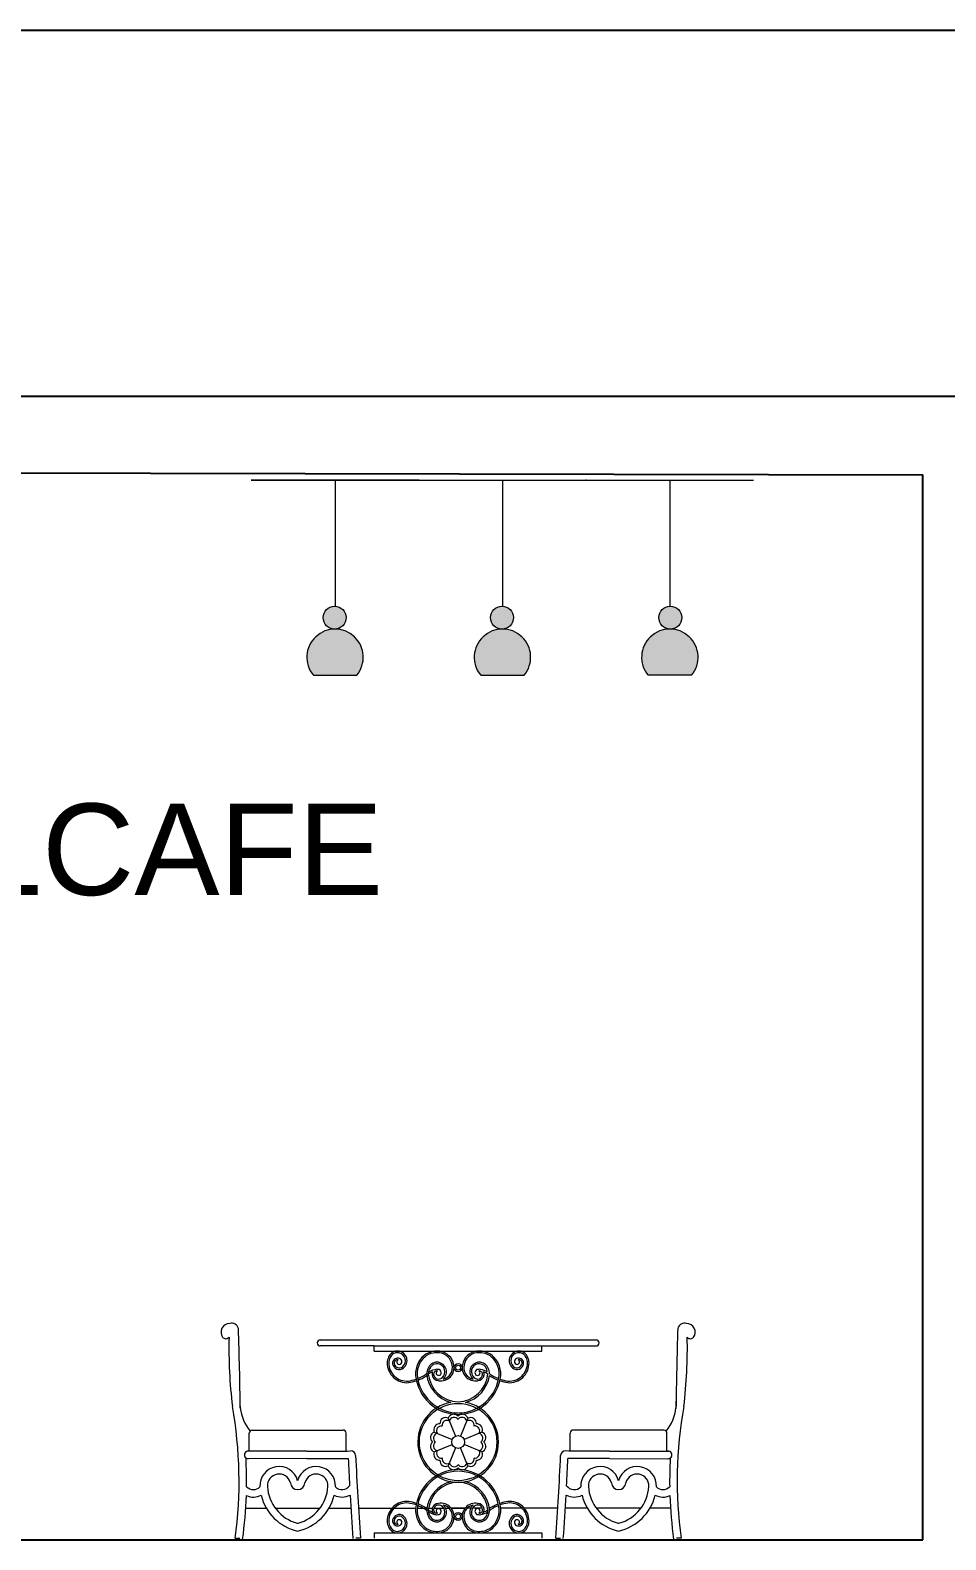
# Model space of a CAD drawing. Header units: millimetres. Extents: x 587797 to 2274247, y 1711 to 439204.
# Drawn here: x 1029785 to 1032785, y 287267 to 292217 of the extents above; entities that cross this region are included whole.
import ezdxf

# ---------------------------------------------------------------- set-up
doc = ezdxf.new("R2010")
doc.units = ezdxf.units.MM
doc.layers.add('finiture', color=7, linetype='Continuous', lineweight=20)
doc.styles.get("Standard").update_dxf_attribs({"font": 'arial.ttf'})

msp = doc.modelspace()

# ---------------------------------------------------------------- hatches: boundary and pattern name
at = {"layer": 'finiture', "linetype": 'ByBlock'}
h = msp.add_hatch(color=41, dxfattribs=at)
h.dxf.hatch_style = 1
h.set_gradient(color1=(241, 214, 126), color2=(242, 217, 136), rotation=90, one_color=1, tint=0.74, name='INVCURVED')
h.paths.add_polyline_path([(1030744.479, 290290.857, -1), (1030819.466, 290290.857, -0.40280104), (1030783.439, 290253.392, -0.63558093), (1030854.547, 290101.741), (1030712.331, 290101.741, -0.62768866), (1030781.352, 290253.369, -0.4093729)])
at = {"layer": 'finiture'}
h = msp.add_hatch(color=8, dxfattribs=at)
h.dxf.hatch_style = 1
h.set_gradient(color1=(126, 114, 99), color2=(86, 77, 67), rotation=135, one_color=1, tint=0.3, name='HEMISPHERICAL')
h.paths.add_polyline_path([(1030783.439, 290253.392, 0.40280104), (1030819.466, 290290.857, 1), (1030744.479, 290290.857, 0.4093729), (1030781.352, 290253.369, -0.00564158)])
at = {"layer": 'finiture', "linetype": 'ByBlock'}
h = msp.add_hatch(color=201, dxfattribs=at)
h.dxf.hatch_style = 1
h.set_gradient(color1=(214, 126, 241), color2=(217, 136, 242), rotation=90, one_color=1, tint=0.74, name='INVCURVED')
h.paths.add_polyline_path([(1031293.011, 290290.857, -1), (1031367.998, 290290.857, -0.40280104), (1031331.971, 290253.392, -0.63558093), (1031403.079, 290101.741), (1031260.863, 290101.741, -0.62768866), (1031329.884, 290253.369, -0.4093729)])
at = {"layer": 'finiture'}
h = msp.add_hatch(color=8, dxfattribs=at)
h.dxf.hatch_style = 1
h.set_gradient(color1=(126, 114, 99), color2=(86, 77, 67), rotation=135, one_color=1, tint=0.3, name='HEMISPHERICAL')
h.paths.add_polyline_path([(1031331.971, 290253.392, 0.40280104), (1031367.998, 290290.857, 1), (1031293.011, 290290.857, 0.4093729), (1031329.884, 290253.369, -0.00564158)])
h = msp.add_hatch(color=8, dxfattribs=at)
h.dxf.hatch_style = 1
h.set_gradient(color1=(126, 114, 99), color2=(86, 77, 67), rotation=135, one_color=1, tint=0.3, name='HEMISPHERICAL')
h.paths.add_polyline_path([(1031880.502, 290253.392, -0.00564158), (1031882.589, 290253.369, 0.4093729), (1031919.462, 290290.857, 1), (1031844.475, 290290.857, 0.40280104)])
at = {"layer": 'finiture', "linetype": 'ByBlock'}
h = msp.add_hatch(color=242, dxfattribs=at)
h.dxf.hatch_style = 1
h.set_gradient(color1=(219, 36, 66), color2=(236, 141, 157), rotation=90, one_color=1, tint=0.74, name='INVCURVED')
h.paths.add_polyline_path([(1031951.61, 290101.741, 0.63558093), (1031880.502, 290253.392, -0.01392007), (1031878.415, 290253.369, 0.62768866), (1031809.394, 290101.741)])

# ---------------------------------------------------------------- linework, layer by layer
for p, q in [((971709.651, 292216.983, 442.155), (1042859.651, 292216.983, 442.155)), ((971709.651, 291016.983, 442.155), (1042859.651, 291016.983, 442.155)), ((1026859.651, 290771.276, 442.155), (1032709.651, 290758.875, 442.155)), ((1032709.651, 287266.983, 442.155), (1032709.651, 290758.875, 442.155)), ((1026859.651, 287266.983, 442.155), (1032709.651, 287266.983, 442.155)), ((1026859.651, 287266.983, 442.155), (1032709.651, 287266.983, 442.155))]:
    msp.add_line(p, q)
at = {"layer": 'finiture'}
for p, q in [((1030509.174, 290741.694, 442.155), (1032154.768, 290741.694, 442.155)), ((1031057.705, 290741.694, 442.155), (1030509.174, 290741.694, 442.155)), ((1030783.439, 290741.694, 442.155), (1030783.439, 290328.322, 442.155)), ((1031331.971, 290741.694, 442.155), (1031331.971, 290328.322, 442.155)), ((1031880.502, 290741.694, 442.155), (1031880.502, 290328.322, 442.155)), ((1030712.331, 290101.741, 442.155), (1030854.547, 290101.741, 442.155)), ((1031260.863, 290101.741, 442.155), (1031403.079, 290101.741, 442.155)), ((1031951.61, 290101.741, 442.155), (1031809.394, 290101.741, 442.155)), ((1030912.127, 287885.835, 442.155), (1030912.127, 287902.632, 442.155)), ((1030912.127, 287902.632, 442.155), (1031461.407, 287902.632, 442.155)), ((1031461.407, 287885.835, 442.155), (1031461.407, 287902.632, 442.155)), ((1030912.127, 287885.835, 442.155), (1031461.407, 287885.835, 442.155)), ((1031154.46, 287665.597, 442.155), (1031178.69, 287607.1, 442.155)), ((1031219.074, 287665.597, 442.155), (1031194.844, 287607.1, 442.155)), ((1030502.555, 287557.466, 442.155), (1030502.466, 287616.528, 442.155)), ((1030512.295, 287626.386, 442.155), (1030809.613, 287626.922, 442.155)), ((1030690.485, 287626.654, 442.155), (1030725.325, 287626.795, 442.155)), ((1030819.56, 287558.031, 442.155), (1030819.471, 287617.093, 442.155)), ((1031108.771, 287619.908, 442.155), (1031167.268, 287595.677, 442.155)), ((1031264.763, 287619.908, 442.155), (1031206.266, 287595.677, 442.155)), ((1031553.974, 287558.031, 442.155), (1031554.062, 287617.093, 442.155)), ((1031861.239, 287626.386, 442.155), (1031563.921, 287626.922, 442.155)), ((1031683.048, 287626.654, 442.155), (1031648.208, 287626.795, 442.155)), ((1031870.979, 287557.466, 442.155), (1031871.067, 287616.528, 442.155)), ((1030690.589, 287557.748, 442.155), (1030497.812, 287557.458, 442.155)), ((1030690.589, 287557.748, 442.155), (1030824.304, 287558.038, 442.155)), ((1030824.304, 287558.038, 442.155), (1030834.594, 287558.482, 442.155)), ((1031108.771, 287555.294, 442.155), (1031167.268, 287579.524, 442.155)), ((1031178.69, 287568.102, 442.155), (1031154.46, 287509.605, 442.155)), ((1031219.074, 287509.605, 442.155), (1031194.844, 287568.102, 442.155)), ((1031264.763, 287555.294, 442.155), (1031206.266, 287579.524, 442.155)), ((1031549.23, 287558.038, 442.155), (1031538.94, 287558.482, 442.155)), ((1031682.945, 287557.748, 442.155), (1031549.23, 287558.038, 442.155)), ((1031682.945, 287557.748, 442.155), (1031875.722, 287557.458, 442.155)), ((1030690.626, 287533.139, 442.155), (1030491.712, 287532.84, 442.155)), ((1030690.626, 287533.139, 442.155), (1030826.825, 287533.436, 442.155)), ((1031682.908, 287533.139, 442.155), (1031546.709, 287533.436, 442.155)), ((1031682.908, 287533.139, 442.155), (1031881.822, 287532.84, 442.155)), ((1030490.897, 287371.07, 442.155), (1030558.081, 287371.07, 442.155)), ((1030587.402, 287371.07, 442.155), (1030734.507, 287371.07, 442.155)), ((1030763.828, 287371.07, 442.155), (1030835.484, 287371.07, 442.155)), ((1030860.139, 287371.07, 442.155), (1030970.389, 287371.07, 442.155)), ((1030977.599, 287371.07, 442.155), (1031047.517, 287371.07, 442.155)), ((1031052.785, 287371.07, 442.155), (1031084.467, 287371.07, 442.155)), ((1031089.765, 287371.07, 442.155), (1031102.258, 287371.07, 442.155)), ((1031107.844, 287371.07, 442.155), (1031139.416, 287371.07, 442.155)), ((1031145.398, 287371.07, 442.155), (1031156.598, 287371.07, 442.155)), ((1031163.695, 287371.07, 442.155), (1031209.838, 287371.07, 442.155)), ((1031209.838, 287371.07, 442.155), (1031163.695, 287371.07, 442.155)), ((1031228.135, 287371.07, 442.155), (1031216.935, 287371.07, 442.155)), ((1031265.69, 287371.07, 442.155), (1031234.118, 287371.07, 442.155)), ((1031395.935, 287371.07, 442.155), (1031326.017, 287371.07, 442.155)), ((1031513.395, 287371.07, 442.155), (1031403.145, 287371.07, 442.155)), ((1031609.706, 287371.07, 442.155), (1031538.05, 287371.07, 442.155)), ((1031786.132, 287371.07, 442.155), (1031639.027, 287371.07, 442.155)), ((1031882.637, 287371.07, 442.155), (1031815.453, 287371.07, 442.155)), ((1030456.332, 287271.928, 442.155), (1030471.11, 287271.95, 442.155)), ((1030866.641, 287272.633, 442.155), (1030851.863, 287272.611, 442.155)), ((1030912.127, 287289.366, 442.155), (1030912.127, 287272.57, 442.155)), ((1030912.127, 287289.366, 442.155), (1031461.407, 287289.366, 442.155)), ((1031461.407, 287289.366, 442.155), (1031461.407, 287272.57, 442.155)), ((1031506.893, 287272.633, 442.155), (1031521.671, 287272.611, 442.155)), ((1031917.202, 287271.928, 442.155), (1031902.424, 287271.95, 442.155))]:
    msp.add_line(p, q, dxfattribs=at)
at = {"layer": 'finiture', "linetype": 'Continuous'}
for p, q in [((1030734.94, 287922.319, 442.155), (1031638.594, 287922.319, 442.155)), ((1030912.127, 287902.632, 442.155), (1030734.94, 287902.632, 442.155)), ((1031461.407, 287902.632, 442.155), (1031638.594, 287902.632, 442.155))]:
    msp.add_line(p, q, dxfattribs=at)
at = {"layer": 'finiture'}
for centre, radius in [((1030781.973, 290290.857, 442.155), 37.493), ((1031330.504, 290290.857, 442.155), 37.493), ((1031881.969, 290290.857, 442.155), 37.493), ((1031186.767, 287831.55, 442.155), 13.301), ((1031186.767, 287831.55, 442.155), 8.068), ((1031186.767, 287587.601, 442.155), 126.878), ((1031186.767, 287587.601, 442.155), 21.106), ((1031186.767, 287343.651, 442.155), 13.301), ((1031186.767, 287343.651, 442.155), 8.068)]:
    msp.add_circle(centre, radius, dxfattribs=at)
for centre, radius, start, end in [((1030783.439, 290160.896, 442.155), 92.496, 320.242954, 219.757046), ((1031331.971, 290160.896, 442.155), 92.496, 320.242954, 219.757046), ((1031880.502, 290160.896, 442.155), 92.496, 320.242954, 219.757046), ((1030438.339, 287948.003, 442.155), 28.565, 90, 215.652617), ((1030443.947, 287952.944, 442.155), 24.28, 16.929295, 103.352293), ((1011685.403, 287401.47, 442.155), 18790.075, 0.9021102, 1.7050031), ((1050688.131, 287401.47, 442.155), 18790.075, 178.2949969, 179.0978898), ((1031929.587, 287952.944, 442.155), 24.28, 76.647707, 163.070705), ((1031935.194, 287948.003, 442.155), 28.565, 324.347383, 90), ((1030425.759, 287940.206, 442.155), 13.835, 219.786866, 317.823178), ((1032061.701, 287897.007, 442.155), 1626.043, 178.805022, 186.797291), ((1030311.832, 287897.007, 442.155), 1626.043, 353.202709, 1.194978), ((1031947.775, 287940.206, 442.155), 13.835, 222.176822, 320.213134), ((1031018.759, 287846.499, 442.155), 64.302, 179.472052, 274.736745), ((1030998.397, 287847.092, 442.155), 43.937, 153.538622, 180), ((1030988.019, 287854.619, 442.155), 31.364, 101.151267, 157.404265), ((1031018.759, 287846.499, 442.155), 59.069, 179.472052, 274.736745), ((1030998.397, 287847.092, 442.155), 38.705, 153.538622, 180.230181), ((1030988.019, 287854.619, 442.155), 26.132, 103.422277, 157.404265), ((1030988.015, 287846.619, 442.155), 15.99, 79.532739, 188.280594), ((1030994.013, 287847.492, 442.155), 22.052, 188.280594, 310.065957), ((1030988.015, 287846.619, 442.155), 10.758, 79.532739, 188.280594), ((1030994.013, 287847.492, 442.155), 16.819, 188.280594, 310.065957), ((1030988.299, 287846.032, 442.155), 39.825, 83.160325, 100.569956), ((1030988.299, 287846.032, 442.155), 34.592, 83.160325, 100.569956), ((1030993.663, 287850.222, 442.155), 7.894, 117.905286, 266.319642), ((1030990.839, 287850.696, 442.155), 11.648, 7.435488, 89.601673), ((1030988.019, 287854.619, 442.155), 31.364, 310.065957, 81.936811), ((1030988.019, 287854.619, 442.155), 26.132, 310.065957, 80.308004), ((1030993.718, 287851.071, 442.155), 8.744, 266.319642, 7.435488), ((1031126.369, 287810.923, 442.155), 79.223, 153.42599, 183.260301), ((1031126.429, 287810.901, 442.155), 74.054, 153.423856, 183.07595), ((1031117.263, 287817.991, 442.155), 67.992, 101.151267, 157.404265), ((1031117.195, 287818.042, 442.155), 62.677, 101.705971, 157.423148), ((1031117.263, 287817.991, 442.155), 31.364, 101.151267, 157.404265), ((1031117.263, 287817.991, 442.155), 26.132, 103.422277, 157.404265), ((1031117.542, 287809.404, 442.155), 76.453, 83.160325, 100.569956), ((1031117.542, 287809.404, 442.155), 71.22, 83.160325, 100.569956), ((1031117.542, 287809.404, 442.155), 39.825, 83.160325, 100.569956), ((1031117.542, 287809.404, 442.155), 34.592, 83.160325, 100.569956), ((1031117.263, 287817.991, 442.155), 31.364, 310.065957, 81.936811), ((1031117.263, 287817.991, 442.155), 26.132, 310.065957, 80.308004), ((1031119.747, 287832.408, 442.155), 48.12, 9.444628, 82.504445), ((1031119.747, 287832.408, 442.155), 53.353, 9.444628, 82.504445), ((1031253.787, 287832.408, 442.155), 53.353, 97.495555, 170.555372), ((1031253.787, 287832.408, 442.155), 48.12, 97.495555, 170.555372), ((1031256.271, 287817.991, 442.155), 31.364, 98.063189, 229.934043), ((1031256.271, 287817.991, 442.155), 26.132, 99.691996, 229.934043), ((1031255.991, 287809.404, 442.155), 76.453, 79.430044, 96.839675), ((1031255.991, 287809.404, 442.155), 71.22, 79.430044, 96.839675), ((1031255.991, 287809.404, 442.155), 39.825, 79.430044, 96.839675), ((1031255.991, 287809.404, 442.155), 34.592, 79.430044, 96.839675), ((1031256.271, 287817.991, 442.155), 31.364, 22.595735, 78.848733), ((1031256.271, 287817.991, 442.155), 26.132, 358.973302, 76.577723), ((1031256.339, 287818.042, 442.155), 62.677, 22.576852, 78.294029), ((1031256.271, 287817.991, 442.155), 67.992, 22.595735, 78.848733), ((1031247.104, 287810.901, 442.155), 74.054, 356.92405, 26.576144), ((1031247.165, 287810.923, 442.155), 79.223, 356.739699, 26.57401), ((1031354.775, 287846.499, 442.155), 64.302, 265.263255, 0.527948), ((1031354.775, 287846.499, 442.155), 59.069, 265.263255, 0.527948), ((1031385.514, 287854.619, 442.155), 31.364, 98.063189, 229.934043), ((1031385.514, 287854.619, 442.155), 26.132, 99.691996, 229.934043), ((1031379.521, 287847.492, 442.155), 22.052, 229.934043, 351.719406), ((1031379.521, 287847.492, 442.155), 16.819, 229.934043, 351.719406), ((1031379.816, 287851.071, 442.155), 8.744, 172.564512, 273.680358), ((1031382.695, 287850.696, 442.155), 11.648, 90.398327, 172.564512), ((1031379.87, 287850.222, 442.155), 7.894, 273.680358, 62.094714), ((1031385.235, 287846.032, 442.155), 39.825, 79.430044, 96.839675), ((1031385.235, 287846.032, 442.155), 34.592, 79.430044, 96.839675), ((1031385.519, 287846.619, 442.155), 15.99, 351.719406, 100.467261), ((1031385.519, 287846.619, 442.155), 10.758, 351.719406, 100.467261), ((1031385.514, 287854.619, 442.155), 31.364, 22.595735, 78.848733), ((1031385.514, 287854.619, 442.155), 26.132, 22.595735, 76.577723), ((1031375.137, 287847.092, 442.155), 38.705, 359.769819, 26.461378), ((1031375.137, 287847.092, 442.155), 43.937, 0, 26.461378), ((1031002.79, 287926.882, 442.155), 140.802, 278.514397, 289.186596), ((1031189.219, 287820.32, 442.155), 142.624, 185.593843, 269.014903), ((1031189.219, 287820.32, 442.155), 137.391, 185.593843, 268.67444), ((1031002.79, 287926.882, 442.155), 140.802, 291.34735, 303.029989), ((1031000.586, 287935.127, 442.155), 154.505, 290.656816, 301.640496), ((1031078.824, 287809.932, 442.155), 1.308, 303.029989, 313.238733), ((1031123.36, 287762.571, 442.155), 63.704, 128.448527, 133.238733), ((1031080.951, 287804.702, 442.155), 1.308, 301.640496, 315.188263), ((1031080.951, 287804.702, 442.155), 1.308, 301.640496, 315.188263), ((1031123.36, 287762.571, 442.155), 58.471, 132.051221, 135.188263), ((1031127.64, 287810.464, 442.155), 43.937, 153.538622, 180), ((1031189.219, 287820.32, 442.155), 105.996, 185.593843, 255.757483), ((1031127.64, 287810.464, 442.155), 38.705, 153.538622, 180.230181), ((1031189.219, 287820.32, 442.155), 100.763, 185.593843, 268.605591), ((1031123.36, 287762.571, 442.155), 58.471, 110.275917, 125.992295), ((1031123.36, 287762.571, 442.155), 63.704, 95.496804, 122.210025), ((1031117.258, 287809.992, 442.155), 15.99, 152.322396, 188.280594), ((1031123.257, 287810.865, 442.155), 22.052, 188.280594, 268.486258), ((1031117.258, 287809.992, 442.155), 10.758, 79.532739, 188.280594), ((1031123.257, 287810.865, 442.155), 16.819, 188.280594, 310.065957), ((1031123.36, 287762.571, 442.155), 58.471, 95.496804, 98.903199), ((1031122.907, 287813.594, 442.155), 7.894, 117.905286, 266.319642), ((1031117.258, 287809.992, 442.155), 15.99, 79.532739, 90), ((1031120.082, 287814.068, 442.155), 11.648, 7.435488, 89.601673), ((1031122.961, 287814.444, 442.155), 8.744, 266.319642, 7.435488), ((1031130.108, 287831.55, 442.155), 43.358, 260.375161, 13.273445), ((1031130.108, 287831.55, 442.155), 38.126, 281.459237, 13.273445), ((1031184.315, 287820.32, 442.155), 100.763, 271.394409, 354.053025), ((1031184.315, 287820.32, 442.155), 142.624, 270.985097, 354.406157), ((1031184.315, 287820.32, 442.155), 137.391, 271.32556, 354.406157), ((1031243.426, 287831.55, 442.155), 43.358, 166.726555, 279.624839), ((1031243.426, 287831.55, 442.155), 38.126, 166.726555, 258.540763), ((1031184.315, 287820.32, 442.155), 105.996, 284.242517, 351.834817), ((1031250.277, 287810.865, 442.155), 16.819, 229.934043, 351.719406), ((1031250.572, 287814.444, 442.155), 8.744, 172.564512, 273.680358), ((1031253.452, 287814.068, 442.155), 11.648, 90.398327, 172.564512), ((1031250.277, 287810.865, 442.155), 22.052, 271.513742, 351.719406), ((1031250.627, 287813.594, 442.155), 7.894, 273.680358, 62.094714), ((1031256.276, 287809.992, 442.155), 15.99, 75.334691, 100.467261), ((1031256.276, 287809.992, 442.155), 10.758, 351.719406, 100.467261), ((1031250.174, 287762.571, 442.155), 63.704, 59.611886, 80.831495), ((1031256.276, 287809.992, 442.155), 15.99, 351.719406, 27.677604), ((1031250.174, 287762.571, 442.155), 58.471, 54.007705, 69.724083), ((1031245.893, 287810.464, 442.155), 43.937, 1.563269, 26.461378), ((1031372.948, 287935.127, 442.155), 154.505, 237.193321, 249.343184), ((1031370.744, 287926.882, 442.155), 140.802, 234.915878, 248.65265), ((1031370.744, 287926.882, 442.155), 140.802, 250.813404, 261.485603), ((1031000.586, 287935.127, 442.155), 154.505, 278.741979, 288.701592), ((1031122.64, 287787.513, 442.155), 1.308, 80.375161, 88.486258), ((1031250.894, 287787.513, 442.155), 1.308, 91.513742, 99.624839), ((1031372.948, 287935.127, 442.155), 154.505, 251.298408, 261.258021), ((1029084.973, 287459.034, 442.155), 1384.065, 352.2306, 10.217737), ((998930.939, 287295.207, 442.155), 31544.538, 0.7341172, 0.8101212), ((1030619.04, 287716.757, 442.155), 147.183, 186.784896, 219.365883), ((1031186.767, 287587.601, 442.155), 132.111, 100.301769, 79.698231), ((1031754.494, 287716.757, 442.155), 147.183, 320.634117, 353.215104), ((1063442.595, 287295.207, 442.155), 31544.538, 179.1898788, 179.2658828), ((1033288.561, 287459.034, 442.155), 1384.065, 169.782263, 187.7694), ((1031125.746, 287628.373, 442.155), 18.969, 85.994413, 206.505587), ((1031145.994, 287648.621, 442.155), 18.969, 63.494413, 184.005587), ((1031149.806, 287642.447, 442.155), 15.972, 57.030783, 187.354617), ((1031172.449, 287659.579, 442.155), 18.969, 40.994413, 161.505587), ((1031173.608, 287652.416, 442.155), 15.972, 34.530783, 164.854617), ((1031201.084, 287659.579, 442.155), 18.969, 18.494413, 139.005587), ((1031199.414, 287652.518, 442.155), 15.972, 12.030783, 142.354617), ((1031223.294, 287642.736, 442.155), 15.972, 349.530783, 119.854617), ((1031227.539, 287648.621, 442.155), 18.969, 355.994413, 116.505587), ((1031247.787, 287628.373, 442.155), 18.969, 333.494413, 94.005587), ((1030512.31, 287616.543, 442.155), 9.844, 90.086094, 180.086094), ((1030809.628, 287617.078, 442.155), 9.844, 0.086094, 90.086094), ((1033382.793, 287703.591, 442.155), 2567.363, 181.775405, 181.77739), ((1031114.788, 287601.918, 442.155), 18.969, 108.494413, 229.005587), ((1031114.788, 287601.918, 442.155), 18.969, 108.494413, 229.005587), ((1031121.85, 287600.248, 442.155), 15.972, 102.030783, 232.354617), ((1031131.631, 287624.128, 442.155), 15.972, 79.530783, 209.854617), ((1031241.613, 287624.561, 442.155), 15.972, 327.030783, 97.354617), ((1031251.582, 287600.759, 442.155), 15.972, 304.530783, 74.854617), ((1031258.745, 287601.918, 442.155), 18.969, 310.994413, 71.505587), ((1031563.906, 287617.078, 442.155), 9.844, 89.913906, 179.913906), ((1028990.74, 287703.591, 442.155), 2567.363, 358.22261, 358.224595), ((1031861.224, 287616.543, 442.155), 9.844, 359.913906, 89.913906), ((1030498.57, 287545.155, 442.155), 12.327, 86.646888, 273.5253), ((1030835.273, 287542.746, 442.155), 15.75, 2.557197, 92.470611), ((1031114.788, 287573.283, 442.155), 18.969, 130.994413, 251.505587), ((1031114.788, 287573.283, 442.155), 18.969, 130.994413, 251.505587), ((1031121.951, 287574.442, 442.155), 15.972, 124.530783, 254.854617), ((1031125.746, 287546.828, 442.155), 18.969, 153.494413, 274.005587), ((1031131.921, 287550.64, 442.155), 15.972, 147.030783, 277.354617), ((1031241.903, 287551.074, 442.155), 15.972, 259.530783, 29.854617), ((1031247.787, 287546.828, 442.155), 18.969, 265.994413, 26.505587), ((1031251.684, 287574.954, 442.155), 15.972, 282.030783, 52.354617), ((1031258.745, 287573.283, 442.155), 18.969, 288.494413, 49.005587), ((1031538.261, 287542.746, 442.155), 15.75, 87.529389, 177.442803), ((1031874.964, 287545.155, 442.155), 12.327, 266.4747, 93.353112), ((1029084.973, 287459.034, 442.155), 1408.674, 359.259469, 3.003307), ((1030600.152, 287444.266, 442.155), 62.987, 15.133905, 183.439212), ((1030721.756, 287444.266, 442.155), 62.987, 356.560788, 164.866095), ((1041246.951, 288007.744, 442.155), 10430.916, 182.6062165, 183.0973057), ((1041246.951, 288007.744, 442.155), 10406.307, 182.5571974, 184.0508013), ((1031189.219, 287354.882, 442.155), 142.624, 91.32556, 174.406157), ((1031145.994, 287526.58, 442.155), 18.969, 175.994413, 296.505587), ((1031150.24, 287532.465, 442.155), 15.972, 169.530783, 299.854617), ((1031172.449, 287515.622, 442.155), 18.969, 198.494413, 319.005587), ((1031174.12, 287522.684, 442.155), 15.972, 192.030783, 322.354617), ((1031199.925, 287522.785, 442.155), 15.972, 214.530783, 344.854617), ((1031201.084, 287515.622, 442.155), 18.969, 220.994413, 341.505587), ((1031184.315, 287354.882, 442.155), 142.624, 5.593843, 88.67444), ((1031223.727, 287532.755, 442.155), 15.972, 237.030783, 7.354617), ((1031227.539, 287526.58, 442.155), 18.969, 243.494413, 4.005587), ((1021126.582, 288007.744, 442.155), 10406.307, 355.9491987, 357.4428026), ((1021126.582, 288007.744, 442.155), 10430.916, 356.9026943, 357.3937835), ((1031651.777, 287444.266, 442.155), 62.987, 15.133905, 183.439212), ((1031773.382, 287444.266, 442.155), 62.987, 356.560788, 164.866095), ((1033288.561, 287459.034, 442.155), 1408.674, 176.996693, 180.740531), ((1030600.152, 287444.266, 442.155), 38.378, 15.133905, 183.439212), ((1030660.954, 287455.302, 442.155), 23.777, 182.45073, 357.54927), ((1030721.756, 287444.266, 442.155), 38.378, 356.560788, 164.866095), ((1031189.219, 287354.882, 442.155), 137.391, 91.32556, 174.406157), ((1031189.219, 287354.882, 442.155), 105.996, 104.242517, 174.406157), ((1031189.219, 287354.882, 442.155), 100.763, 91.394409, 174.406157), ((1031184.315, 287354.882, 442.155), 100.763, 5.593843, 88.605591), ((1031184.315, 287354.882, 442.155), 137.391, 5.593843, 88.67444), ((1031184.315, 287354.882, 442.155), 105.996, 5.593843, 75.757483), ((1031651.777, 287444.266, 442.155), 38.378, 15.133905, 183.439212), ((1031712.58, 287455.302, 442.155), 23.777, 182.45073, 357.54927), ((1031773.382, 287444.266, 442.155), 38.378, 356.560788, 164.866095), ((1029084.973, 287459.034, 442.155), 1408.674, 352.2306, 358.084486), ((1030515.578, 287462.996, 442.155), 55.875, 246.008809, 297.391391), ((1030515.578, 287462.996, 442.155), 31.267, 225.154261, 313.952285), ((1030695.167, 287449.976, 442.155), 158.173, 193.375381, 257.508195), ((1030695.167, 287449.976, 442.155), 133.564, 183.439212, 254.576423), ((1030626.741, 287449.976, 442.155), 158.173, 282.491805, 346.624619), ((1030626.741, 287449.976, 442.155), 133.564, 285.423577, 356.560788), ((1030806.33, 287462.996, 442.155), 55.875, 242.608609, 298.456902), ((1030806.33, 287462.996, 442.155), 31.267, 226.047715, 322.914247), ((1041246.951, 288007.744, 442.155), 10430.916, 183.2638327, 184.0508013), ((1021126.582, 288007.744, 442.155), 10430.916, 355.9491987, 356.7361673), ((1031567.203, 287462.996, 442.155), 55.875, 241.543098, 297.391391), ((1031567.203, 287462.996, 442.155), 31.267, 217.085753, 313.952285), ((1031746.792, 287449.976, 442.155), 158.173, 193.375381, 257.508195), ((1031746.792, 287449.976, 442.155), 133.564, 183.439212, 254.576423), ((1031678.367, 287449.976, 442.155), 158.173, 282.491805, 346.624619), ((1031678.367, 287449.976, 442.155), 133.564, 285.423577, 356.560788), ((1031857.956, 287462.996, 442.155), 55.875, 242.608609, 293.991191), ((1031857.956, 287462.996, 442.155), 31.267, 226.047715, 314.845739), ((1033288.561, 287459.034, 442.155), 1408.674, 181.915514, 187.7694), ((1031018.759, 287328.702, 442.155), 64.302, 85.263255, 180.527948), ((1031018.759, 287328.702, 442.155), 59.069, 85.263255, 180.527948), ((1030994.013, 287327.709, 442.155), 22.052, 49.934043, 171.719406), ((1031002.79, 287248.319, 442.155), 140.802, 70.813404, 81.485603), ((1031000.586, 287240.074, 442.155), 154.505, 71.298408, 81.258021), ((1031126.369, 287364.279, 442.155), 79.223, 176.739699, 206.57401), ((1031126.429, 287364.3, 442.155), 74.054, 176.92405, 206.576144), ((1031002.79, 287248.319, 442.155), 140.802, 56.970011, 68.65265), ((1031000.586, 287240.074, 442.155), 154.505, 58.359504, 69.343184), ((1031078.824, 287365.269, 442.155), 1.308, 46.761267, 56.970011), ((1031123.36, 287412.63, 442.155), 63.704, 226.761267, 231.551473), ((1031080.951, 287370.499, 442.155), 1.308, 44.811737, 58.359504), ((1031080.951, 287370.499, 442.155), 1.308, 44.811737, 58.359504), ((1031123.36, 287412.63, 442.155), 58.471, 224.811737, 227.948779), ((1031127.64, 287364.737, 442.155), 43.937, 180, 206.461378), ((1031127.64, 287364.737, 442.155), 38.705, 179.769819, 206.461378), ((1031123.36, 287412.63, 442.155), 58.471, 234.007705, 249.724083), ((1031123.36, 287412.63, 442.155), 63.704, 237.789975, 264.503196), ((1031117.258, 287365.21, 442.155), 15.99, 171.719406, 280.467261), ((1031123.257, 287364.337, 442.155), 22.052, 91.513742, 171.719406), ((1031117.258, 287365.21, 442.155), 10.758, 171.719406, 280.467261), ((1031123.257, 287364.337, 442.155), 16.819, 49.934043, 171.719406), ((1031122.907, 287361.607, 442.155), 7.894, 93.680358, 242.094714), ((1031120.082, 287361.134, 442.155), 11.648, 270.398327, 352.564512), ((1031117.263, 287357.21, 442.155), 31.364, 278.063189, 49.934043), ((1031117.263, 287357.21, 442.155), 26.132, 279.691996, 49.934043), ((1031122.961, 287360.758, 442.155), 8.744, 352.564512, 93.680358), ((1031122.64, 287387.689, 442.155), 1.308, 271.513742, 279.624839), ((1031130.108, 287343.651, 442.155), 43.358, 346.726555, 99.624839), ((1031130.108, 287343.651, 442.155), 38.126, 346.726555, 78.540763), ((1031243.426, 287343.651, 442.155), 43.358, 80.375161, 193.273445), ((1031243.426, 287343.651, 442.155), 38.126, 101.459237, 193.273445), ((1031256.271, 287357.21, 442.155), 31.364, 130.065957, 261.936811), ((1031256.271, 287357.21, 442.155), 26.132, 130.065957, 260.308004), ((1031250.277, 287364.337, 442.155), 16.819, 8.280594, 130.065957), ((1031250.572, 287360.758, 442.155), 8.744, 86.319642, 187.435488), ((1031253.452, 287361.134, 442.155), 11.648, 187.435488, 269.601673), ((1031250.894, 287387.689, 442.155), 1.308, 260.375161, 268.486258), ((1031250.277, 287364.337, 442.155), 22.052, 8.280594, 88.486258), ((1031250.627, 287361.607, 442.155), 7.894, 297.905286, 86.319642), ((1031256.276, 287365.21, 442.155), 15.99, 259.532739, 8.280594), ((1031256.276, 287365.21, 442.155), 10.758, 259.532739, 8.280594), ((1031250.174, 287412.63, 442.155), 63.704, 279.168505, 302.210025), ((1031250.174, 287412.63, 442.155), 58.471, 290.275917, 305.992295), ((1031245.893, 287364.737, 442.155), 38.705, 333.538622, 0.230181), ((1031245.893, 287364.737, 442.155), 43.937, 333.538622, 0), ((1031250.174, 287412.63, 442.155), 58.471, 312.051221, 315.188263), ((1031250.174, 287412.63, 442.155), 63.704, 308.448527, 313.238733), ((1031292.583, 287370.499, 442.155), 1.308, 121.640496, 135.188263), ((1031292.583, 287370.499, 442.155), 1.308, 121.640496, 135.188263), ((1031372.948, 287240.074, 442.155), 154.505, 110.656816, 121.640496), ((1031294.709, 287365.269, 442.155), 1.308, 123.029989, 133.238733), ((1031370.744, 287248.319, 442.155), 140.802, 111.34735, 123.029989), ((1031247.104, 287364.3, 442.155), 74.054, 333.423856, 3.07595), ((1031247.165, 287364.279, 442.155), 79.223, 333.42599, 3.260301), ((1031372.948, 287240.074, 442.155), 154.505, 98.741979, 108.701592), ((1031370.744, 287248.319, 442.155), 140.802, 98.514397, 109.186596), ((1031354.775, 287328.702, 442.155), 64.302, 359.472052, 94.736745), ((1031354.775, 287328.702, 442.155), 59.069, 359.472052, 94.736745), ((1031379.521, 287327.709, 442.155), 22.052, 8.280594, 130.065957), ((1030660.954, 287325.966, 442.155), 4.922, 254.576423, 285.423577), ((1030998.397, 287328.11, 442.155), 43.937, 180, 206.461378), ((1030988.019, 287320.582, 442.155), 31.364, 202.595735, 258.848733), ((1030998.397, 287328.11, 442.155), 38.705, 179.769819, 206.461378), ((1030988.019, 287320.582, 442.155), 26.132, 202.595735, 256.577723), ((1030988.015, 287328.582, 442.155), 15.99, 171.719406, 280.467261), ((1030988.015, 287328.582, 442.155), 10.758, 171.719406, 280.467261), ((1030994.013, 287327.709, 442.155), 16.819, 49.934043, 171.719406), ((1030993.663, 287324.979, 442.155), 7.894, 93.680358, 242.094714), ((1030990.839, 287324.506, 442.155), 11.648, 270.398327, 352.564512), ((1030988.019, 287320.582, 442.155), 31.364, 278.063189, 49.934043), ((1030988.019, 287320.582, 442.155), 26.132, 279.691996, 49.934043), ((1030993.718, 287324.13, 442.155), 8.744, 352.564512, 93.680358), ((1031117.263, 287357.21, 442.155), 67.992, 202.595735, 258.848733), ((1031117.195, 287357.159, 442.155), 62.677, 202.576852, 258.294029), ((1031117.263, 287357.21, 442.155), 31.364, 202.595735, 258.848733), ((1031117.263, 287357.21, 442.155), 26.132, 202.595735, 256.577723), ((1031117.542, 287365.798, 442.155), 39.825, 259.430044, 276.839675), ((1031117.542, 287365.798, 442.155), 34.592, 259.430044, 276.839675), ((1031119.747, 287342.794, 442.155), 48.12, 277.495555, 350.555372), ((1031119.747, 287342.794, 442.155), 53.353, 277.495555, 350.555372), ((1031253.787, 287342.794, 442.155), 53.353, 189.444628, 262.504445), ((1031253.787, 287342.794, 442.155), 48.12, 189.444628, 262.504445), ((1031255.991, 287365.798, 442.155), 39.825, 263.160325, 280.569956), ((1031255.991, 287365.798, 442.155), 34.592, 263.160325, 280.569956), ((1031256.271, 287357.21, 442.155), 26.132, 283.422277, 337.404265), ((1031256.271, 287357.21, 442.155), 31.364, 281.151267, 337.404265), ((1031256.339, 287357.159, 442.155), 62.677, 281.705971, 337.423148), ((1031256.271, 287357.21, 442.155), 67.992, 281.151267, 337.404265), ((1031385.514, 287320.582, 442.155), 31.364, 130.065957, 261.936811), ((1031385.514, 287320.582, 442.155), 26.132, 130.065957, 260.308004), ((1031379.521, 287327.709, 442.155), 16.819, 8.280594, 130.065957), ((1031379.816, 287324.13, 442.155), 8.744, 86.319642, 187.435488), ((1031382.695, 287324.506, 442.155), 11.648, 187.435488, 269.601673), ((1031379.87, 287324.979, 442.155), 7.894, 297.905286, 86.319642), ((1031385.519, 287328.582, 442.155), 15.99, 259.532739, 8.280594), ((1031385.519, 287328.582, 442.155), 10.758, 259.532739, 8.280594), ((1031385.514, 287320.582, 442.155), 26.132, 283.422277, 337.404265), ((1031385.514, 287320.582, 442.155), 31.364, 281.151267, 337.404265), ((1031375.137, 287328.11, 442.155), 38.705, 333.538622, 0.230181), ((1031375.137, 287328.11, 442.155), 43.937, 333.538622, 0), ((1031712.58, 287325.966, 442.155), 4.922, 254.576423, 285.423577), ((1030988.299, 287329.17, 442.155), 39.825, 259.430044, 276.839675), ((1030988.299, 287329.17, 442.155), 34.592, 259.430044, 276.839675), ((1031117.542, 287365.798, 442.155), 76.453, 259.430044, 276.839675), ((1031117.542, 287365.798, 442.155), 71.22, 259.430044, 276.839675), ((1031255.991, 287365.798, 442.155), 76.453, 263.160325, 280.569956), ((1031255.991, 287365.798, 442.155), 71.22, 263.160325, 280.569956), ((1031385.235, 287329.17, 442.155), 39.825, 263.160325, 280.569956), ((1031385.235, 287329.17, 442.155), 34.592, 263.160325, 280.569956)]:
    msp.add_arc(centre, radius, start, end, dxfattribs=at)
at = {"layer": 'finiture', "linetype": 'Continuous'}
for centre, start, end in [((1030734.94, 287912.475, 442.155), 90, 270), ((1031638.594, 287912.475, 442.155), 270, 90)]:
    msp.add_arc(centre, 9.844, start, end, dxfattribs=at)
at = {"layer": 'finiture'}
for p in [(1031057.705, 290741.694, 442.155), (1031606.236, 290741.694, 442.155)]:
    msp.add_point(p, dxfattribs=at)

# ---------------------------------------------------------------- texts
at = {"insert": (1028449.023, 289681.134, 442.155), "char_height": 300, "attachment_point": 1}
msp.add_mtext_dynamic_manual_height_columns('SMALLCAFE', width=13.53983, gutter_width=23298.882, heights=[0], dxfattribs=at)

doc.saveas('drawing.dxf')
